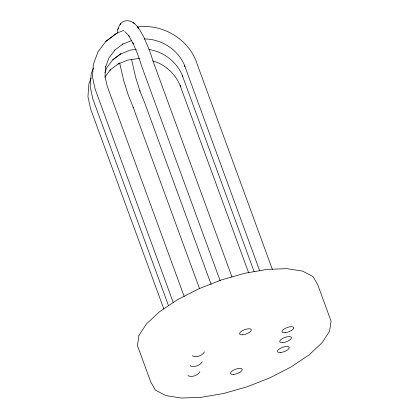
<?xml version="1.0" encoding="UTF-8"?>
<svg xmlns="http://www.w3.org/2000/svg" width="419" height="419" viewBox="0 0 419 419"><rect width="100%" height="100%" fill="white"/><g stroke="black" fill="none" stroke-linecap="round" stroke-linejoin="round"><path stroke-width="0.63" d="M117.325 33.237C117.587 28.466 119.682 22.212 124.799 20.971C134.85 18.934 139.794 30.095 143.832 37.16L149.347 49.981L153.967 63.751L232.006 277.011M204.43 351.84C202.55 355.569 196.715 357.674 192.855 356.108L192.64 355.548M202.162 361.733C200.282 365.462 194.447 367.573 190.587 366.007L190.373 365.447M199.9 371.632C198.019 375.361 192.18 377.467 188.325 375.901L188.105 375.34M93.337 68.103L91.138 74.1L90.216 86.733L92.845 98.936L168.553 305.823M91.075 77.997L88.87 83.994L87.948 96.632L90.577 108.83L163.834 309.023M104.865 72.655L106.704 67.805L112.653 59.938L120.698 53.836L112.669 59.917M117.812 29.335L118.493 28.021M120.117 24.826L120.855 23.406M123.762 30.33L116.686 33.216L105.813 41.46L98.072 51.694L93.4 64.201L92.479 76.839L95.108 89.038L173.314 302.738M104.808 77.206L110.386 69.837L109.898 70.203L118.43 63.735L118.032 64.034L127.732 60.069L138.343 58.581L139.611 58.707M116.686 33.216L105.813 41.46M131.697 40.512L122.563 44.241L122.966 43.943L114.429 50.406L114.916 50.039L108.971 57.906L105.525 67.003L105.708 66.328L105.001 76.022L107.159 86.036L184.213 296.589M120.3 54.135L130 50.175L136.238 49.295M137.453 26.984C161.514 23.553 187.021 37.977 195.945 60.75L272.392 269.433M144.141 38.915C161.655 38.946 178.609 49.882 184.957 66.37L184.69 65.856L259.722 270.889M148.86 49.515C163.839 51.595 177.137 62.185 182.689 76.263L182.422 75.755L254.087 271.575M152.746 60.933C165.332 64.358 175.556 74.163 180.427 86.162L180.16 85.649L248.677 272.879M133.048 22.343L134.127 23.474M137.741 27.251L138.699 28.251M124.831 31.598L129.052 36.013M129.178 36.144L128.539 35.479L133.174 43.518L132.718 42.544L137.589 53.946L142.151 67.553L220.221 280.882M211.145 284.422L144.88 103.346L139.794 90.614L139.988 91.127L135.636 77.306L131.529 59.226M199.58 288.764L133.111 107.128L133.357 107.767L128.177 94.794L123.694 80.574L119.609 62.771M138.93 335.446L137.448 345.596L150.803 382.086L155.459 390.157L165.945 395.604L181.537 398.05L201.178 397.332L223.526 393.493L247.063 386.805L270.176 377.713L291.305 366.845L308.992 354.935L322.043 342.8L329.57 331.267L331.052 321.116L317.696 284.621L313.04 276.55L302.555 271.103L286.963 268.658L267.322 269.38L244.974 273.214L221.436 279.908L198.318 288.995L177.195 299.863L159.503 311.773L146.456 323.908L138.93 335.446M285.156 332.712A6.222 2.299 -20.1 0 0 293.74 327.768A6.222 2.299 -20.1 0 0 284.658 328.664A6.222 2.299 -20.1 0 0 285.156 332.712M233.503 374.408A6.222 2.299 -20.1 0 0 242.292 369.537A6.222 2.299 -20.1 0 0 233.393 370.234A6.222 2.299 -20.1 0 0 233.503 374.408M242.763 334.802A6.222 2.299 -20.1 0 0 251.348 329.863A6.222 2.299 -20.1 0 0 242.266 330.759A6.222 2.299 -20.1 0 0 242.763 334.802M282.888 342.606A6.222 2.299 -20.1 0 0 291.472 337.667A6.222 2.299 -20.1 0 0 282.39 338.562A6.222 2.299 -20.1 0 0 282.888 342.606M280.62 352.505A6.222 2.299 -20.1 0 0 289.21 347.561A6.222 2.299 -20.1 0 0 280.128 348.456A6.222 2.299 -20.1 0 0 280.62 352.505"/></g></svg>
